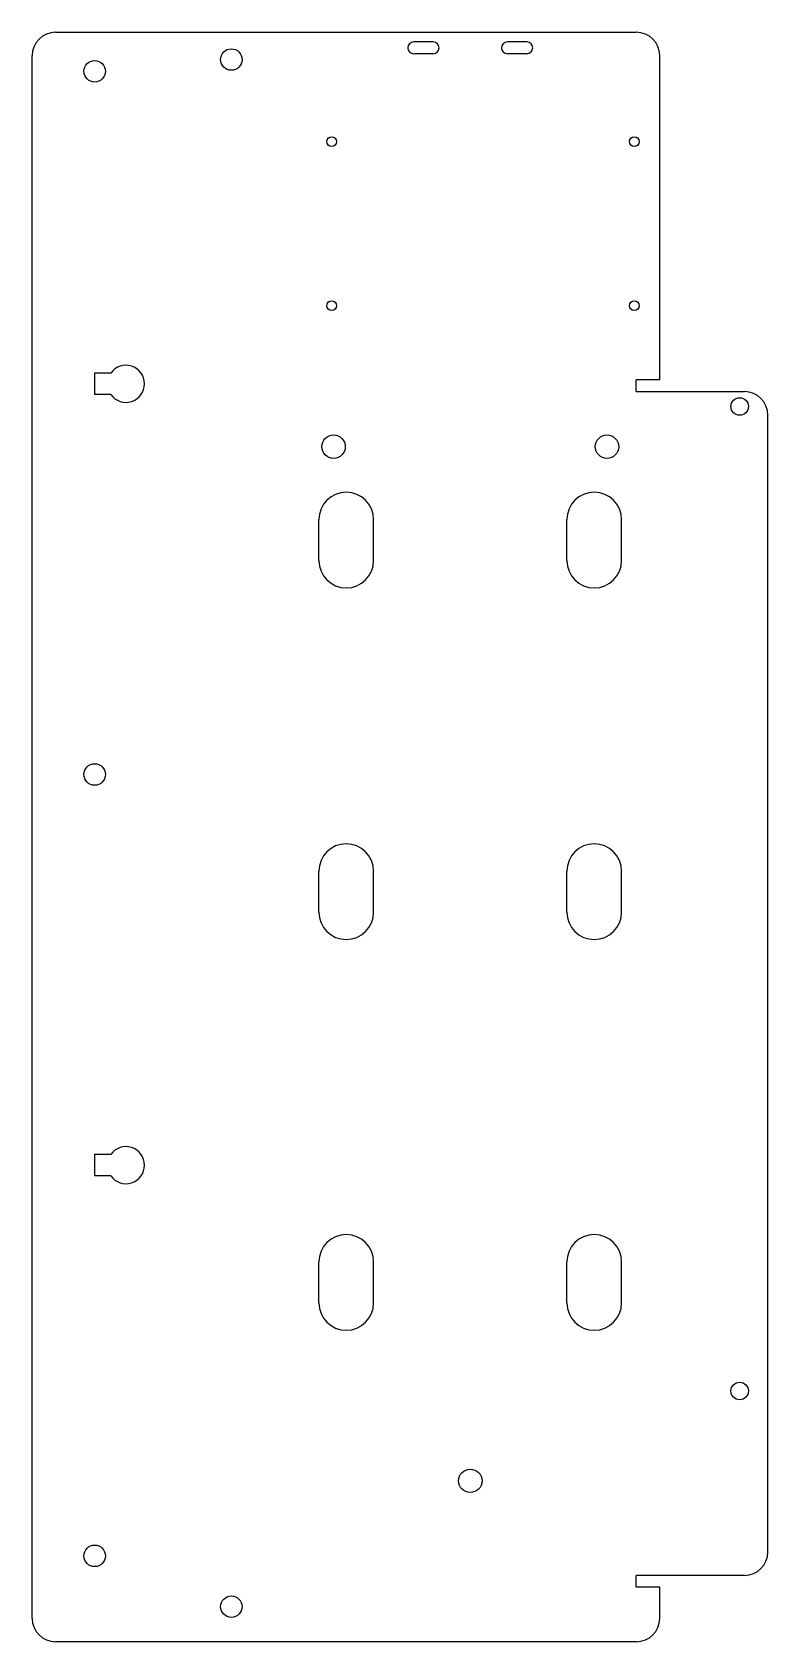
# Model space of a CAD drawing. Header units: millimetres. Extents: x -112 to 76, y -322 to 90.
import ezdxf

# ---------------------------------------------------------------- set-up
doc = ezdxf.new("R2010")
doc.units = ezdxf.units.MM

msp = doc.modelspace()

# ---------------------------------------------------------------- linework, layer by layer
for p, q in [((-106.19, 90), (42.5, 90)), ((-9.5, 87.5), (-14.5, 87.5)), ((14.5, 87.5), (9.5, 87.5)), ((-112.19, -316), (-112.19, 84)), ((-9.5, 84.5), (-14.5, 84.5)), ((14.5, 84.5), (9.5, 84.5)), ((48.5, 1), (48.5, 84)), ((-92.06, 2.75), (-96.19, 2.75)), ((-96.19, 2.75), (-96.19, -2.75)), ((48.5, 1), (42.5, 1)), ((42.5, -2), (42.5, 1)), ((-92.06, -2.75), (-96.19, -2.75)), ((42.5, -2), (70.19, -2)), ((76.19, -299), (76.19, -8)), ((-38.75, -45.25), (-38.75, -34.75)), ((-24.75, -45.25), (-24.75, -34.75)), ((24.75, -45.25), (24.75, -34.75)), ((38.75, -45.25), (38.75, -34.75)), ((-38.75, -135.25), (-38.75, -124.75)), ((-24.75, -135.25), (-24.75, -124.75)), ((24.75, -135.25), (24.75, -124.75)), ((38.75, -135.25), (38.75, -124.75)), ((-92.06, -197.25), (-96.19, -197.25)), ((-96.19, -197.25), (-96.19, -202.75)), ((-92.06, -202.75), (-96.19, -202.75)), ((-38.75, -235.25), (-38.75, -224.75)), ((-24.75, -235.25), (-24.75, -224.75)), ((24.75, -235.25), (24.75, -224.75)), ((38.75, -235.25), (38.75, -224.75)), ((42.5, -308), (42.5, -305)), ((70.19, -305), (42.5, -305)), ((48.5, -308), (42.5, -308)), ((48.5, -316), (48.5, -308)), ((42.5, -322), (-106.19, -322))]:
    msp.add_line(p, q)
for centre, radius in [((-96.19, 80), 2.75), ((-61.19, 83), 2.75), ((-35.5, 62), 1.25), ((42, 62), 1.25), ((-35.5, 20), 1.25), ((42, 20), 1.25), ((68.99, -5.8), 2.25), ((-35, -16.1), 3), ((35, -16.1), 3), ((-96.19, -100), 2.75), ((68.99, -257.8), 2.25), ((0, -280.8), 3), ((-96.19, -300), 2.75), ((-61.19, -313), 2.75)]:
    msp.add_circle(centre, radius)
for centre, radius, start, end in [((-106.19, 84), 6, 90, 180), ((-14.5, 86), 1.5, 90, 270), ((-9.5, 86), 1.5, -90, 90), ((9.5, 86), 1.5, 90, 270), ((14.5, 86), 1.5, -90, 90), ((42.5, 84), 6, 0, 90), ((-88.19, 0), 4.75, -144.6235, 144.6235), ((70.19, -8), 6, 0, 90), ((-31.75, -34.75), 7, 0, 180), ((31.75, -34.75), 7, 0, 180), ((-31.75, -45.25), 7, 180, 360), ((31.75, -45.25), 7, 180, 360), ((-31.75, -124.75), 7, 0, 180), ((31.75, -124.75), 7, 0, 180), ((-31.75, -135.25), 7, 180, 360), ((31.75, -135.25), 7, 180, 360), ((-88.19, -200), 4.75, -144.6235, 144.6235), ((-31.75, -224.75), 7, 0, 180), ((31.75, -224.75), 7, 0, 180), ((-31.75, -235.25), 7, 180, 360), ((31.75, -235.25), 7, 180, 360), ((70.19, -299), 6, 270, 360), ((-106.19, -316), 6, -180, -90), ((42.5, -316), 6, -90, 0)]:
    msp.add_arc(centre, radius, start, end)

doc.saveas('drawing.dxf')
